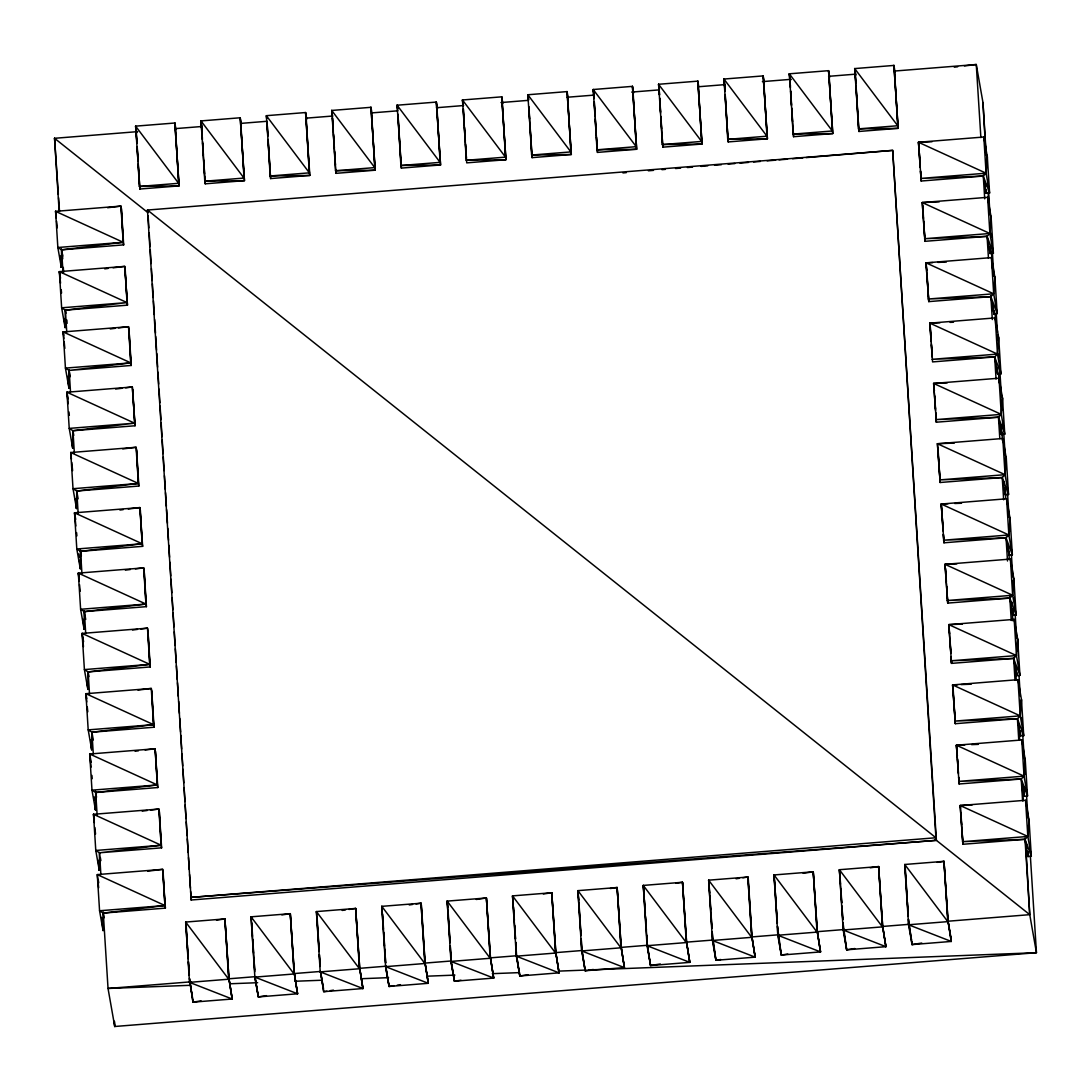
<?xml version="1.0" encoding="UTF-8"?>
<svg xmlns="http://www.w3.org/2000/svg" width="1091" height="1091" viewBox="0 0 1091 1091"><rect width="100%" height="100%" fill="white"/><g stroke="black" fill="none" stroke-linecap="round" stroke-linejoin="round"><path stroke-width="1.5" d="M123.665 244.875L123.215 242.284L57.85 247.507L61.328 267.322L61.573 249.839L57.85 247.507L55.573 211.34L120.937 206.104L121.387 208.695L123.665 244.875L61.573 249.839L62.664 256.099M131.261 365.458L130.797 362.867L65.433 368.103L68.91 387.905L69.156 370.435L65.433 368.103L63.155 331.923L128.52 326.7L128.983 329.277L131.261 365.458L69.156 370.435L130.797 362.867L128.983 329.277M138.843 486.054L138.393 483.463L73.015 488.7L76.506 508.501L76.738 491.018L73.015 488.7L70.738 452.52L136.116 447.283L136.566 449.874L138.843 486.054L76.738 491.018L78.116 498.846M140.357 510.165L142.185 543.754L80.529 551.323L80.298 568.793L76.806 548.991L74.529 512.811L139.907 507.588L142.635 546.346L80.529 551.323L76.806 548.991L142.185 543.754L142.635 546.346M146.426 606.651L145.976 604.059L80.611 609.283L84.089 629.098L84.334 611.615L80.611 609.283L78.334 573.116L143.698 567.879L144.148 570.47L146.426 606.651L84.334 611.615L85.712 619.443M150.231 666.942L149.767 664.351L84.402 669.588L87.88 689.389L88.126 671.906L84.402 669.588L82.125 633.407L147.49 628.171L147.953 630.762L150.231 666.942L88.126 671.906L88.944 676.611M154.022 727.233L153.558 724.642L88.194 729.879L91.671 749.681L91.917 732.211L88.194 729.879L85.916 693.699L151.281 688.462L151.744 691.053L154.022 727.233L91.917 732.211L93.294 740.039M155.536 751.358L157.349 784.947L95.708 792.502L95.463 809.986L91.985 790.17L89.707 754.004L155.086 748.767L157.813 787.538L95.708 792.502L91.985 790.17L157.349 784.947L157.813 787.538M161.604 847.83L161.154 845.239L95.776 850.475L99.267 870.277L99.499 852.794L95.776 850.475L93.499 814.295L158.877 809.058L159.327 811.649L161.604 847.83L99.499 852.794L161.154 845.239L159.327 811.649M163.118 871.941L164.946 905.53L103.29 913.099L103.059 930.568L99.567 910.767L97.29 874.587L162.668 869.35L165.396 908.121L103.29 913.099L99.567 910.767L164.946 905.53L165.396 908.121M60.823 262.372L61.328 267.322L61.464 262.345M67.724 376.381L68.91 387.905L69.047 382.941M76.165 505.201L76.506 508.501L76.588 505.188M83.066 619.211L84.089 629.098L84.225 624.12M90.662 739.807L91.671 749.681L91.767 746.367M98.245 860.39L99.267 870.277L99.349 866.963M985.596 152.195L987.314 156.818L986.1 173.196L983.291 176.046L921.186 181.024L918.458 142.253L983.823 137.016L987.314 156.818L989.592 192.998L986.319 193.257L986.414 189.957M987.041 166.759L987.314 156.818M993.178 272.791L994.897 277.414L993.696 293.793L990.873 296.643L928.768 301.607L926.041 262.849L991.419 257.612L994.897 277.414L997.174 313.594L993.901 313.853L993.996 310.54M994.583 289.006L994.897 277.414M1000.761 393.387L1002.479 398.01L1001.279 414.375L998.47 417.226L936.364 422.203L933.637 383.432L999.001 378.209L1002.479 398.01L1004.756 434.191L1001.497 434.45L1001.579 431.136M1002.165 409.602L1002.479 398.01M1003.993 452.138L1006.284 458.302L1005.07 474.68L1002.261 477.531L940.156 482.495L937.428 443.737L1002.793 438.5L1006.284 458.302L1008.548 494.482L1005.288 494.741L1005.37 491.427M1006.188 461.616L1006.284 458.302M1008.357 513.97L1010.075 518.593L1008.861 534.972L1006.052 537.822L943.947 542.8L941.219 504.028L1006.584 498.792L1010.075 518.593L1012.353 554.774L1009.08 555.033L1009.175 551.719M1009.761 530.199L1010.075 518.593M1012.721 575.816L1013.866 578.898L1012.653 595.263L1009.843 598.113L947.738 603.091L945.011 564.32L1010.375 559.083L1013.866 578.898L1016.144 615.065L1012.871 615.338L1013.007 610.36M1013.73 583.862L1013.866 578.898M1016.512 636.108L1017.658 639.19L1016.457 655.568L1013.634 658.418L951.529 663.383L948.802 624.625L1014.18 619.388L1017.658 639.19L1019.935 675.37L1016.662 675.629L1016.757 672.315M1017.344 650.781L1017.658 639.19M1021.312 704.459L1021.449 699.481L1020.249 715.86L1017.426 718.71L955.334 723.688L952.593 684.916L1017.971 679.679L1021.449 699.481L1023.726 735.661L1020.453 735.92L1020.59 730.956M1024.094 756.704L1025.24 759.786L1024.04 776.151L1021.231 779.001L959.125 783.979L956.398 745.208L1021.762 739.971L1025.24 759.786L1027.517 795.953L1024.258 796.225L1024.34 792.912M1024.981 769.714L1025.24 759.786M1027.327 815.454L1029.045 820.077L1027.831 836.456L1025.022 839.306L962.917 844.27L960.189 805.513L1025.554 800.276L1029.045 820.077L1031.309 856.258L1028.049 856.517L1028.186 851.553M1028.908 825.041L1029.045 820.077M216.482 920.163L224.91 918.908L228.974 978.777L232.192 999.015L189.479 982.35L185.688 922.059L224.91 918.908L228.974 978.777L232.192 999.015L192.971 1002.152L189.534 978.559M232.192 999.015L228.974 978.777M281.86 914.926L290.288 913.672L294.338 973.554L297.557 993.778L254.858 977.113L258.335 996.915L297.557 993.778L294.338 973.554L290.288 913.672L251.066 916.822L254.858 977.113L258.335 996.915L266.477 995.633M297.557 993.778L294.338 973.554M348.915 909.444L355.652 908.448L359.716 968.317L362.935 988.541L320.222 971.876L316.431 911.585L355.652 908.448L359.716 968.317L362.935 988.541L323.713 991.678L320.495 971.454L323.522 988.664M362.935 988.541L359.716 968.317M415.971 903.962L421.031 903.212L421.481 905.803L425.081 963.08L428.299 983.305L385.6 966.653L389.078 986.455L428.299 983.305L425.081 963.08L421.031 903.212L381.809 906.348L385.6 966.653L389.078 986.455L393.96 985.678M428.299 983.305L425.081 963.08M476.276 899.475L486.395 897.975L490.459 957.843L493.678 978.082L450.965 961.416L454.456 981.218L493.678 978.082L490.459 957.843L486.395 897.975L447.174 901.111L450.965 961.416L454.456 981.218L460.961 980.195M493.678 978.082L490.459 957.843M543.332 893.993L551.76 892.738L555.824 952.62L559.042 972.845L516.343 956.18L512.538 895.888L551.76 892.738L555.824 952.62L559.042 972.845L519.821 975.981L516.343 956.18L515.757 942.283M559.042 972.845L555.824 952.62M610.387 888.51L617.138 887.515L621.202 947.383L624.407 967.608L581.708 950.943L577.916 890.651L617.138 887.515L621.202 947.383L624.407 967.608L585.185 970.745L581.708 950.943L581.23 938.724M624.407 967.608L621.202 947.383M675.765 883.274L682.502 882.278L686.566 942.147L689.785 962.371L647.072 945.706L643.281 885.415L682.502 882.278L686.566 942.147L689.785 962.371L650.563 965.521L647.072 945.706L646.704 935.178M689.785 962.371L686.566 942.147M742.821 877.791L747.88 877.041L748.331 879.632L751.931 936.91L755.149 957.148L712.45 940.483L708.659 880.178L747.88 877.041L751.931 936.91L755.149 957.148L715.928 960.285L712.45 940.483L712.178 931.632M755.149 957.148L751.931 936.91M803.14 873.305L813.245 871.804L817.309 931.687L820.527 951.911L777.815 935.246L774.024 874.955L813.245 871.804L817.309 931.687L820.527 951.911L781.306 955.048L777.815 935.246L777.556 926.395M820.527 951.911L817.309 931.687M870.195 867.822L878.623 866.581L882.674 926.45L885.892 946.674L843.193 930.009L843.029 922.85L846.671 949.811L885.892 946.674L882.674 926.45L878.623 866.581L839.402 869.718L843.193 930.009L846.671 949.811L854.798 948.529M885.892 946.674L882.674 926.45M937.251 862.34L943.988 861.345L948.052 921.213L951.27 941.438L908.558 924.773L908.503 919.304L912.049 944.588L951.27 941.438L951.079 938.424L948.052 921.213L943.988 861.345L904.766 864.481L908.558 924.773L912.049 944.588L921.8 943.047M951.27 941.438L948.052 921.213M189.52 978.6L192.971 1002.152L201.099 1000.87M326.959 991.173L323.713 991.678L320.495 971.454M330.218 990.655L333.464 990.151M397.206 985.173L400.465 984.655M519.821 975.981L516.875 957.325L519.821 975.981L527.949 974.699M582.226 952.075L585.185 970.745L593.327 969.463M647.072 945.706L686.294 942.569L643.281 885.415L647.345 945.283L650.563 965.521L660.314 963.98M712.15 931.741L715.928 960.285L720.81 959.507M777.515 926.504L781.306 955.048L787.811 954.025M342.165 910.44L345.547 909.935M409.22 904.957L412.603 904.453M736.084 878.787L739.453 878.282M954.284 67.192L957.666 66.769M964.43 65.951L976.268 64.505L982.964 102.54L986.169 153.545M107.614 207.74L120.937 206.104L123.215 242.284L61.573 249.839M104.736 268.85L108.077 268.441M113.069 267.827L124.729 266.395L127.47 305.166L65.365 310.144L61.642 307.812L59.364 271.632L124.729 266.395L127.47 305.166M110.205 328.936L115.196 328.323M118.524 327.914L128.52 326.7L130.797 362.867L63.155 331.923L63.837 338.51M115.66 389.037L122.328 388.219M125.656 387.81L132.325 386.991L135.052 425.763L72.947 430.727L69.224 428.395L66.946 392.228L132.325 386.991L135.052 425.763M122.778 448.919L136.116 447.283L138.393 483.463L76.738 491.018M119.915 510.029L123.242 509.62M128.247 509.006L139.907 507.588L142.185 543.754L74.529 512.811L75.893 525.985M125.37 570.129L130.374 569.516M135.366 568.902L143.698 567.879L145.976 604.059L84.334 611.615M132.502 630.012L137.493 629.398M140.834 628.989L147.49 628.171L149.767 664.351L88.126 671.906M137.957 690.098L151.281 688.462L153.558 724.642L91.917 732.211M135.079 751.222L138.421 750.813M145.089 749.994L155.086 748.767L157.349 784.947L89.707 754.004L91.058 767.164M142.212 811.104L147.217 810.49M150.544 810.081L158.877 809.058L161.154 845.239L93.499 814.295L94.344 822.532M147.667 871.191L162.668 869.35L164.946 905.53L97.29 874.587L98.654 887.76M622.947 172.923L626.329 172.637M648.395 170.796L653.482 170.373M661.964 169.664L665.36 169.378M675.534 168.532L680.62 168.096M687.412 167.537L692.499 167.114M700.981 166.405L707.773 165.832M714.55 165.259L721.342 164.7M728.12 164.127L734.911 163.568M739.998 163.132L748.481 162.423M753.567 162L760.359 161.441M767.15 160.868L775.633 160.159M779.015 159.872L787.497 159.163M792.598 158.74L802.771 157.895M806.167 157.609L892.683 150.381L936.392 840.343L191.17 900.007L190.707 897.416L935.928 837.752L936.392 840.343L190.707 897.416M138.175 164.905L139.416 186.438L179.088 185.893L174.846 123.01L179.088 185.893L139.866 189.029L135.611 126.147L174.846 123.01L176.006 129.611M202.585 143.098L204.781 181.215L244.466 180.656L240.211 117.773L244.466 180.656L205.231 183.806L200.989 120.91L240.211 117.773L241.37 124.374M333.328 131.22L332.482 117.733L335.523 170.742L375.195 170.196L370.954 107.313L375.195 170.196L335.973 173.333L331.732 110.45L370.954 107.313L371.826 112.264M398.801 127.661L397.956 114.187L400.888 165.505L440.573 164.959L436.318 102.077L440.573 164.959L401.352 168.096L397.097 105.213L436.318 102.077L437.477 108.677M464.18 122.437L463.32 108.95L466.266 160.282L505.938 159.722L501.696 96.84L505.938 159.722L466.716 162.859L462.475 99.977L501.696 96.84L502.856 103.44M528.862 106.986L531.631 155.045L571.316 154.486L567.061 91.603L571.316 154.486L532.094 157.636L527.839 94.753L567.061 91.603L568.22 98.204M595.291 119.983L597.009 149.808L636.68 149.262L632.439 86.366L636.68 149.262L597.459 152.399L593.204 89.517L632.439 86.366L633.598 92.98M660.751 116.396L662.373 144.571L702.058 144.026L697.804 81.143L702.058 144.026L662.823 147.162L658.582 84.28L697.804 81.143L698.676 86.094M725.174 94.59L727.738 139.348L767.423 138.789L763.168 75.906L767.423 138.789L728.202 141.925L723.947 79.043L763.168 75.906L764.341 82.507M791.684 109.25L793.116 134.111L832.788 133.552L828.546 70.67L832.788 133.552L793.566 136.702L789.325 73.806L828.546 70.67L829.706 77.27M856.094 87.444L858.481 128.874L898.166 128.329L893.911 65.433L898.166 128.329L858.944 131.466L854.689 68.583L893.911 65.433L895.07 72.033M59.146 211.409L54.55 138.298L137.725 131.629M175.065 128.643L202.23 126.474M241.275 123.351L266.736 121.306M305.78 118.183L332.932 116.001M371.976 112.878L397.438 110.846M436.482 107.723L463.634 105.541M500.987 102.554L528.139 100.372M567.184 97.249L594.35 95.081M631.689 92.094L658.841 89.912M697.885 86.789L725.051 84.621M762.391 81.62L791.248 79.316M828.587 76.329L855.753 74.147M894.797 71.024L976.268 64.505L980.877 137.616M139.416 186.438L178.638 183.302L175.487 128.615M204.781 181.215L244.002 178.065L240.852 123.378M268.059 139.512L270.145 175.978L309.38 172.842L309.83 175.433L270.609 178.569L266.354 115.687L305.575 112.537L306.748 119.137M335.523 170.742L374.745 167.605L371.595 112.905M400.888 165.505L440.109 162.368L436.973 107.682M466.266 160.282L505.488 157.131L502.337 102.445M531.631 155.045L570.852 151.908L567.702 97.208M597.009 149.808L636.23 146.671L633.08 91.971M662.373 144.571L701.595 141.435L698.445 86.748M727.738 139.348L766.973 136.198L763.823 81.511M793.116 134.111L832.338 130.975L829.187 76.275M858.481 128.874L897.702 125.738L894.565 71.038M987.614 197.321L989.892 233.488L993.383 253.303L987.082 236.338L924.977 241.316L922.25 202.544L987.614 197.321L991.105 217.123L993.383 253.303L990.11 253.562L987.082 236.338L989.892 233.488L991.105 217.123L988.814 210.958M995.21 317.904L997.488 354.084L1000.965 373.886L994.665 356.934L932.573 361.912L929.832 323.141L995.21 317.904L998.688 337.705L1000.965 373.886L997.692 374.145L994.665 356.934L997.488 354.084L998.688 337.705L997.542 334.623M191.211 981.805L108.036 988.46L103.222 911.953M228.564 978.818L255.717 976.636M294.761 973.513L320.222 971.481M359.266 968.358L386.419 966.176M425.463 963.053L450.924 961.007M489.968 957.884L517.12 955.716M554.473 952.729L581.626 950.547M620.67 947.424L647.836 945.242M685.175 942.256L712.341 940.087M751.372 936.964L778.538 934.782M815.877 931.796L844.734 929.491M882.087 926.491L909.239 924.322M948.284 921.199L1029.754 914.667L1036.45 952.702L114.732 1026.495L108.036 988.46L189.657 985.323M189.479 982.35L228.701 979.213L224.91 918.908M254.858 977.113L294.079 973.977L290.288 913.672M320.222 971.876L359.444 968.74L355.652 908.448M385.6 966.653L424.822 963.503L421.031 903.212M450.965 961.416L490.186 958.28L486.395 897.975M516.343 956.18L555.564 953.043L551.76 892.738M581.708 950.943L620.929 947.806L617.138 887.515M712.45 940.483L751.672 937.333L747.88 877.041M777.815 935.246L817.036 932.109L813.245 871.804M843.193 930.009L882.414 926.873L878.623 866.581M908.558 924.773L947.779 921.636L943.988 861.345M931.987 141.735L918.458 142.253L920.231 167.537M983.291 176.046L920.736 178.433L986.1 173.196L989.592 192.998L983.291 176.046L986.319 193.257L986.114 189.97M923.736 221.582L924.977 241.316L922.25 202.544L939.16 201.903M932.805 262.59L926.041 262.849L928.768 301.607L928.155 291.747M937.878 262.399L946.333 262.072M990.873 296.643L928.318 299.016L993.696 293.793L997.174 313.594L990.873 296.643L993.901 313.853L993.696 310.567M931.141 341.688L929.832 323.141L939.978 322.759M950.125 322.363L953.507 322.24M947.152 382.927L933.637 383.432L935.533 410.407M998.47 417.226L935.901 419.612L1001.279 414.375L1004.756 434.191L998.47 417.226L1001.497 434.45L1001.279 431.163M940.156 482.495L937.428 443.737L954.325 443.082M1002.261 477.531L939.706 479.904L1005.07 474.68L1008.548 494.482L1002.261 477.531L1005.288 494.741L1004.866 488.168M947.984 503.769L941.219 504.028L943.115 530.99M954.748 503.51L961.512 503.251M1006.052 537.822L943.497 540.209L1008.861 534.972L1012.353 554.774L1006.052 537.822L1009.08 555.033L1008.875 551.746M946.702 586.644L947.738 603.091L945.011 564.32L956.848 563.87M1009.843 598.113L947.288 600.5L1012.653 595.263L1016.144 615.065L1009.843 598.113L1012.871 615.338L1012.462 608.751M962.33 624.107L948.802 624.625L950.82 653.277M1013.634 658.418L951.079 660.791L1016.457 655.568L1019.935 675.37L1013.634 658.418L1016.662 675.629L1016.457 672.342M957.666 684.725L952.593 684.916L955.334 723.688L954.298 707.241M961.048 684.589L971.195 684.207M1017.426 718.71L954.87 721.096L1020.249 715.86L1023.726 735.661L1017.426 718.71L1020.453 735.92L1020.153 730.997M964.839 744.894L956.398 745.208L958.416 773.86M971.604 744.635L978.368 744.376M1021.231 779.001L958.662 781.388L1024.04 776.151L1027.517 795.953L1021.231 779.001L1024.258 796.225L1023.631 786.352M972.026 805.049L960.189 805.513L962.917 844.27L961.989 829.474M1025.022 839.306L962.467 841.679L1027.831 836.456L1031.309 856.258L1025.022 839.306L1028.049 856.517L1027.736 851.58M230.46 983.755L257.667 982.705M295.075 981.259L322.281 980.209M361.394 978.709L388.601 977.659M427.713 976.159L454.92 975.109M492.327 973.663L519.534 972.613M558.647 971.113L585.853 970.063M589.249 969.926L1036.45 952.702L1030.354 855.78M270.145 175.978L309.83 175.433L305.575 112.537L309.38 172.842L266.354 115.687L266.681 118.483M922.25 202.544L989.892 233.488L924.527 238.724L987.082 236.338L988.473 258.335M929.832 323.141L997.488 354.084L932.109 359.321L994.665 356.934L996.056 379.068M937.428 443.737L1005.07 474.68L1002.793 438.5M945.011 564.32L1012.653 595.263L1010.375 559.083M56.241 217.927L55.573 211.34L123.215 242.284L121.387 208.695M60.55 283.155L59.364 271.632L127.006 302.575L125.192 268.986M68.133 403.752L66.946 392.228L134.588 423.172L132.775 389.582M71.42 459.106L70.738 452.52L138.393 483.463L136.566 449.874M79.179 581.339L78.334 573.116L145.976 604.059L144.148 570.47M83.475 646.581L82.125 633.407L149.767 664.351L147.953 630.762M86.762 701.936L85.916 693.699L153.558 724.642L151.744 691.053M58.341 194.334L54.55 138.298L147.803 212.54M935.164 839.361L1029.754 914.667L1025.554 841.611M855.862 82.602L854.689 68.583L897.702 125.738M790.389 86.162L789.325 73.806L832.338 130.975M725.024 91.385L723.947 79.043L766.973 136.198M659.55 94.944L658.582 84.28L701.595 141.435M594.063 98.49L593.204 89.517L636.23 146.671M528.48 100.345L527.839 94.753L570.852 151.908M463.116 105.582L462.475 99.977L505.488 157.131M397.738 110.818L397.097 105.213L440.109 162.368M947.779 921.636L904.766 864.481L908.258 916.045M332.209 114.65L331.732 110.45L374.745 167.605M841.652 902.98L839.402 869.718L882.414 926.873M777.297 923.177L774.024 874.955L817.036 932.109M202.381 138.312L200.989 120.91L244.002 178.065M711.918 928.414L708.659 880.178L751.672 937.333M136.893 141.857L135.611 126.147L178.638 183.302M580.957 935.56L577.916 890.651L620.929 947.806M515.47 939.119L512.538 895.888L555.564 953.043M449.997 942.692L447.174 901.111L490.186 958.28M385.641 962.889L381.809 906.348L424.822 963.503M319.145 951.502L316.431 911.585L359.444 968.74M254.789 971.699L251.066 916.822L294.079 973.977M228.701 979.213L185.688 922.059L188.17 958.634M854.689 68.583L855.849 75.184M953.057 687.507L952.593 684.916L1020.249 715.86L1017.971 679.679M960.639 808.09L960.189 805.513L1027.831 836.456L1025.554 800.276M789.325 73.806L790.484 80.42M908.83 924.35L911.571 940.006M723.947 79.043L725.106 85.644M839.402 869.718L840.588 884.105M843.452 929.587L846.671 949.811M658.582 84.28L659.455 89.23M774.024 874.955L775.115 887.651M778.088 934.823L781.306 955.048M593.204 89.517L594.077 94.467M708.659 880.178L709.75 892.888M712.709 940.06L715.928 960.285M527.839 94.753L528.712 99.704M643.281 885.415L644.276 896.434M647.345 945.283L650.563 965.521M462.475 99.977L463.048 103.277M577.916 890.651L578.789 899.98M582.253 952.088L585.185 970.745M397.097 105.213L397.683 108.514M512.538 895.888L513.315 903.525M331.732 110.45L332.305 113.75M447.174 901.111L447.842 907.071M381.809 906.348L382.259 908.939M200.989 120.91L202.149 127.511M316.431 911.585L316.895 914.176M135.611 126.147L136.784 132.747M147.926 212.622L147.462 210.045L892.683 150.381L935.928 837.752L147.462 210.045L191.17 900.007L190.639 891.511M251.066 916.822L251.516 919.413M54.55 138.298L55.136 141.598M55.573 211.34L56.146 214.641M189.752 981.927L192.507 997.569M59.364 271.632L60.523 278.232M65.91 313.267L65.365 310.144L127.006 302.575L61.642 307.812L65.119 327.614L65.365 310.144L66.742 332.128M63.155 331.923L63.742 335.223M69.429 372.004L70.26 376.695M66.946 392.228L68.106 398.829M73.779 435.418L72.947 430.727L134.588 423.172L69.224 428.395L72.702 448.21L72.947 430.727L74.338 452.86M70.738 452.52L71.324 455.82M74.529 512.811L75.702 519.411M80.529 551.323L81.361 556.015M78.334 573.116L79.193 578.066M82.125 633.407L83.571 641.658M85.916 693.699L86.789 698.649M89.707 754.004L91.167 762.254M95.708 792.502L96.54 797.194M93.499 814.295L94.372 819.246M100.331 857.499L100.877 860.622M98.163 879.537L98.749 882.837M103.29 913.099L104.122 917.79M451.238 960.994L454.456 981.218M385.859 966.217L389.078 986.455M255.117 976.69L258.335 996.915M56.582 221.214L57.264 227.801M60.141 255.799L60.482 259.085M61.219 289.742L61.56 293.043M64.437 321.027L65.119 327.614L64.601 319.39M64.164 341.81L64.846 348.397M68.978 411.975L69.319 415.276M71.856 439.973L72.702 448.21L72.197 439.987M71.761 462.393L72.606 470.63M75.484 498.628L75.825 501.915M76.575 532.572L76.902 535.872M78.77 553.983L79.111 557.269M79.452 560.569L80.298 568.793L79.779 560.569M79.52 584.64L80.188 591.227M87.198 682.802L87.88 689.389M87.266 706.873L87.785 711.809M91.917 775.401L92.244 778.701M94.112 796.812L94.453 800.098M94.794 803.399L95.463 809.986L95.053 803.399M94.862 827.469L95.531 834.056M101.695 917.395L102.036 920.695M102.377 923.982L103.059 930.568L102.636 923.995M985.323 183.247L985.65 186.588M985.991 189.929L986.319 193.257M989.442 246.88L990.11 253.562L989.701 246.975M992.905 303.844L993.901 313.853M997.038 367.476L997.692 374.145L997.283 367.572M1000.502 424.44L1001.497 434.45M1003.965 481.39L1004.293 484.731M1004.62 488.072L1005.288 494.741M1008.248 546.7L1009.08 555.033M1011.548 601.987L1011.875 605.328M1012.203 608.655L1012.871 615.338M1015.83 667.283L1016.662 675.629M1019.962 730.915L1020.453 735.92M1023.426 787.879L1024.258 796.225M1026.89 844.843L1027.217 848.171M1027.545 851.512L1028.049 856.517M920.477 170.905L921.186 181.024L920.572 171.151M931.387 345.056L932.219 356.852M935.764 413.775L936.364 422.203L935.737 412.343M943.36 534.372L943.947 542.8L943.429 534.576M951.066 656.646L951.529 663.383L951.12 656.809M958.648 777.242L959.125 783.979L958.703 777.406M841.87 906.307L842.784 919.604M581.189 938.874L581.967 950.52M515.702 942.447L516.602 955.757M450.215 946.02L451.115 959.33M319.363 954.83L320.154 966.462L319.431 954.611M188.402 961.962L189.302 975.272M58.573 197.73L59.5 211.327M62.378 253.78L62.719 258.867M63.292 267.363L63.646 272.464M66.865 320.018L67.097 323.413M986.81 163.745L987.028 167.155M987.887 180.751L988.091 184.147M988.637 192.657L989.81 211.354M991.201 233.46L991.419 236.856M992.264 250.466L993.874 275.968M994.406 284.478L994.624 287.874M996.233 313.376L997.406 332.087M997.72 337.187L997.938 340.583M998.797 354.18L999.015 357.589M999.861 371.185L1001.47 396.688M1002.111 406.902L1002.329 410.298M1003.175 423.894L1003.393 427.304M1003.815 434.095L1005.002 452.806M1005.316 457.906L1005.534 461.302M1007.566 493.609L1009.066 517.42M1009.707 527.621L1009.925 531.017M1010.771 544.627L1010.989 548.023M1011.412 554.828L1012.707 575.23M1013.021 580.33L1013.239 583.726M1014.098 597.336L1014.303 600.732M1015.162 614.342L1016.662 638.14M1019.008 675.547L1020.303 695.949M1020.617 701.049L1020.835 704.459M1021.681 718.055L1021.899 721.465M1022.758 735.061L1024.258 758.872M1025.008 770.764L1025.213 774.174M1026.072 787.77L1026.29 791.18M1026.604 796.28L1027.886 816.682M983.823 137.016L986.1 173.196L918.458 142.253L919.113 148.131M991.419 257.612L993.696 293.793L926.041 262.849L926.805 270.363M999.001 378.209L1001.279 414.375L933.637 383.432L934.401 390.96M1006.584 498.792L1008.861 534.972L941.219 504.028L942.092 513.193M1014.18 619.388L1016.457 655.568L948.802 624.625L949.675 633.789M1021.762 739.971L1024.04 776.151L956.398 745.208L957.366 756.022M983.223 175.024L984.723 198.835M990.819 295.743L992.319 319.554M998.415 416.476L999.806 438.582M1002.261 477.681L1003.652 499.787M1006.011 537.195L1007.511 561.006M1009.761 596.709L1011.248 620.506M1013.607 657.914L1014.998 680.02M1017.453 719.133L1018.735 739.534M1021.203 778.647L1022.594 800.753M1024.94 838.161L1029.754 914.667M919.427 153.067L920.258 166.214M922.7 205.135L923.532 218.295M927.023 273.65L927.841 286.81M930.391 327.368L931.114 338.892M931.428 343.815L932.26 356.975M934.701 395.897L935.533 409.043M937.987 447.965L938.805 461.125M939.119 466.048L939.842 477.572M942.392 518.13L943.115 529.64M945.57 568.561L946.402 581.708M949.988 638.726L950.807 651.873M953.261 690.794L954.093 703.954M957.571 759.309L958.403 772.469M960.953 813.027L961.676 824.537M911.858 941.574L912.049 944.588M856.08 85.971L857.035 101.136M857.24 104.504L858.099 117.992M858.303 121.36L858.944 131.466M905.216 867.072L906.076 880.546M906.28 883.915L907.126 897.402M907.453 902.448L908.298 915.935M790.702 91.208L791.561 104.681M791.766 108.064L792.612 121.537M792.939 126.583L793.566 136.702M840.916 889.151L841.761 902.625M841.966 906.007L842.825 919.481M725.229 94.753L726.074 108.241M726.292 111.609L727.138 125.083M727.356 128.452L728.202 141.925M775.428 892.697L776.287 906.185M776.492 909.553L777.337 923.027M659.755 98.313L660.601 111.787M660.928 116.846L661.664 128.629M661.978 133.688L662.823 147.162M709.955 896.257L710.8 909.73M711.018 913.099L711.864 926.573M682.502 882.278L686.294 942.569M594.281 101.858L595.127 115.332M595.345 118.701L596.191 132.188M596.504 137.234L597.459 152.399M644.481 899.802L645.327 913.276M645.545 916.645L646.39 930.118M528.903 107.095L529.653 118.878M529.967 123.938L530.812 137.411M531.031 140.78L532.094 157.636M579.007 903.348L579.853 916.822M580.167 921.881L580.917 933.678M464.493 127.483L465.339 140.971M465.557 144.339L466.403 157.813M513.534 906.894L514.379 920.381M514.693 925.427L515.538 938.901M399.02 131.029L399.865 144.517M400.179 149.562L400.929 161.359M401.133 164.727L401.352 168.096M448.156 912.131L448.906 923.927M449.219 928.973L450.065 942.46M450.283 945.829L451.129 959.303M333.546 134.588L334.392 148.062M334.596 151.431L335.442 164.905M335.769 169.964L335.973 173.333M382.573 913.999L383.527 929.164M383.746 932.532L384.591 946.006M384.796 949.375L385.655 962.848M267.854 134.766L267.009 121.292L267.868 136.198M268.168 139.812L268.918 151.608M269.232 156.668L269.968 168.464M270.295 173.51L270.609 178.569M317.208 919.222L318.054 932.71M318.272 936.078L319.118 949.552M202.585 141.68L203.431 155.154M203.758 160.213L204.603 173.687M204.808 177.056L205.231 183.806M251.735 922.781L252.58 936.255M252.785 939.624L253.644 953.098M253.958 958.157L254.694 969.954M148.131 216.018L148.881 227.91M149.208 232.997L150.053 246.566M150.272 249.962L151.131 263.545M151.444 268.631L152.195 280.523M152.413 283.905L153.258 297.488M153.476 300.884L154.322 314.467M154.649 319.554L155.508 333.137M155.713 336.519L156.572 350.102M156.79 353.498L157.636 367.081M157.963 372.167L158.7 384.046M159.027 389.132L159.886 402.715M160.091 406.111L160.95 419.694M161.168 423.09L162.013 436.659M162.232 440.055L163.077 453.638M163.295 457.034L164.155 470.603M164.468 475.703L165.327 489.273M165.546 492.668L166.391 506.251M166.609 509.647L167.469 523.216M167.782 528.317L168.532 540.195M168.846 545.282L169.596 557.16M169.923 562.26L170.769 575.83M170.987 579.226L171.846 592.808M172.16 597.895L172.91 609.774M173.114 613.169L173.974 626.752M174.301 631.839L175.146 645.422M175.365 648.818L176.224 662.387M176.428 665.783L177.287 679.366M177.506 682.761L178.351 696.331M178.679 701.431L179.415 713.309M179.742 718.396L180.601 731.979M180.806 735.375L181.665 748.944M181.979 754.045L182.729 765.923M182.947 769.319L183.793 782.888M184.12 787.988L184.979 801.558M185.184 804.953L186.043 818.536M186.261 821.932L187.106 835.501M187.325 838.897L188.184 852.48M188.498 857.567L189.248 869.445M189.561 874.546L190.42 888.115M192.78 999.138L192.971 1002.152M137.221 146.917L137.957 158.713M138.271 163.759L139.13 177.247M139.334 180.615L139.866 189.029M186.247 926.327L187.106 939.801M187.42 944.861L188.157 956.657M188.484 961.703L189.329 975.19M61.505 248.816L63.005 272.627M69.101 369.535L70.492 391.642M76.697 490.268L78.197 514.066M80.434 549.782L81.934 573.58M84.293 610.987L85.684 633.094M88.139 672.206L89.53 694.312M91.889 731.72L93.281 753.813M95.626 791.22L97.126 815.032M99.486 852.439L100.877 874.546M61.014 262.386L61.328 267.322M68.61 382.982L68.91 387.905M76.288 505.215L76.506 508.501M83.775 624.161L84.089 629.098M87.471 682.816L87.785 687.739M91.467 746.394L91.671 749.681M99.049 866.99L99.267 870.277M982.964 102.54L985.991 155.208M988.146 192.589L989.319 212.977M991.583 252.048L992.551 269.041M995.101 313.212L995.878 326.809M998.633 374.377L999.111 382.873M1001.961 432.145L1002.438 440.641M1005.193 488.209L1005.779 498.41M1008.807 551.078L1009.298 559.574M1011.752 602.055L1011.943 605.45M1012.134 608.846L1012.816 620.738M1015.462 666.615L1016.253 680.211M1018.789 724.383L1019.676 739.671M1022.117 782.152L1023.194 800.835M855.33 74.188L855.903 84.13M789.966 79.411L790.443 87.703M790.634 91.017L791.493 105.936M724.601 84.648L724.983 91.276M659.223 89.885L659.51 94.862M659.7 98.176L660.56 113.082M593.859 95.122L594.05 98.435M594.24 101.749L595.1 116.669M306.23 118.142L309.38 172.842M201.63 126.515L202.394 139.771M136.266 131.752L136.934 143.357M137.125 146.671L137.984 161.591M114.732 1026.495L114.378 1021.408L114.732 1026.495"/></g></svg>
